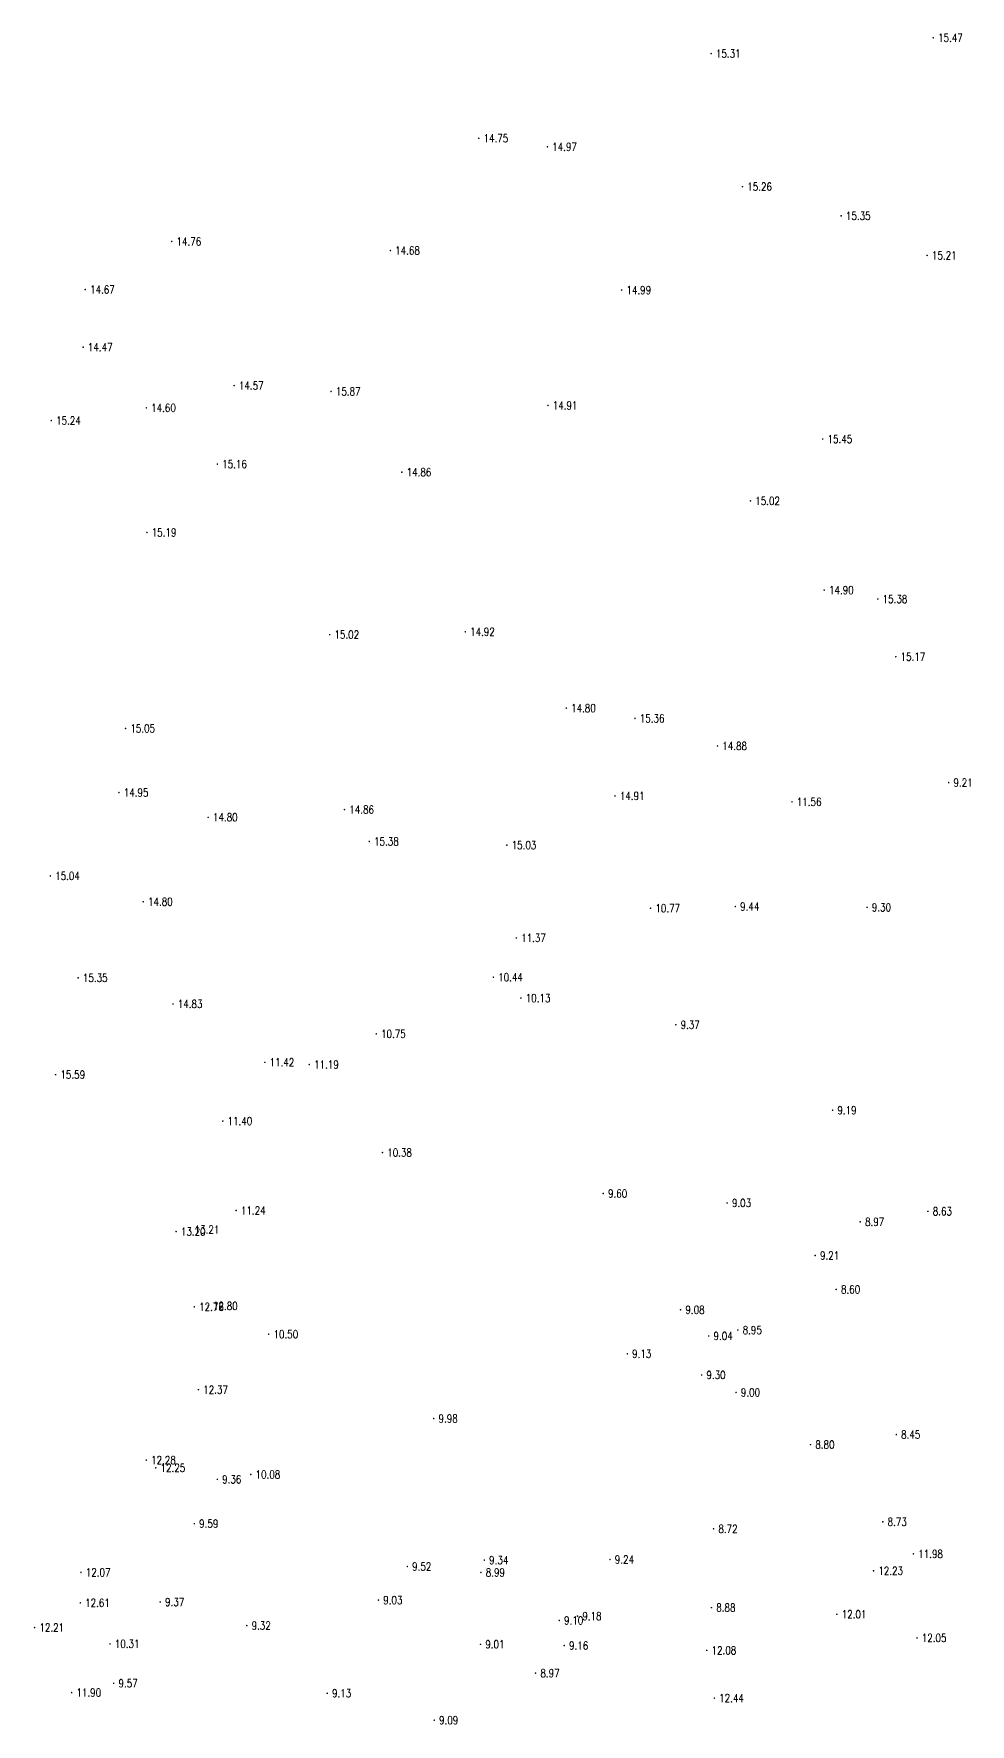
# Model space of a CAD drawing. Extents: x 476861 to 479475, y 2367369 to 2370541.
# Drawn here: x 477490.3 to 477607.2, y 2369603.1 to 2369814.3 of the extents above; entities that cross this region are included whole.
import ezdxf
from ezdxf.enums import TextEntityAlignment as Align

# ---------------------------------------------------------------- set-up
doc = ezdxf.new("R2010")
doc.units = 0
doc.header["$LTSCALE"] = 0.5
doc.layers.get('0').update_dxf_attribs({"linetype": 'CONTINUOUS'})
doc.layers.add('GCD', color=1, linetype='CONTINUOUS')
doc.styles.add('HZ', font='rs.shx', dxfattribs={"width": 0.8, "bigfont": 'hztxt.shx'})

# ---------------------------------------------------------------- blocks, each defined once
blk = doc.blocks.new('GC200')
at = {"linetype": 'Continuous', "const_width": 0.2, "flags": 128}
blk.add_lwpolyline([(-0.1, 0, 1), (0.1, 0, 1)], format="xyb", close=True, dxfattribs=at)

msp = doc.modelspace()

# ---------------------------------------------------------------- block references
at = {"layer": 'GCD', "linetype": 'Continuous'}
ref = msp.add_blockref('GC200', (477602.637, 2369813.837, 15.472), dxfattribs=dict(at, xscale=0.5, yscale=0.5, zscale=0.5))
ref.add_attrib('height', '15.47', dxfattribs={"linetype": 'Continuous', "height": 1, "style": 'HZ', "width": 0.8}).set_placement((477603.237, 2369813.837, 15.472), align=Align.MIDDLE_LEFT)
ref = msp.add_blockref('GC200', (477574.883, 2369811.864, 15.305), dxfattribs=dict(at, xscale=0.5, yscale=0.5, zscale=0.5))
ref.add_attrib('height', '15.31', dxfattribs={"linetype": 'Continuous', "height": 1, "style": 'HZ', "width": 0.8}).set_placement((477575.483, 2369811.864, 15.305), align=Align.MIDDLE_LEFT)
ref = msp.add_blockref('GC200', (477545.859, 2369801.287, 14.751), dxfattribs=dict(at, xscale=0.5, yscale=0.5, zscale=0.5))
ref.add_attrib('height', '14.75', dxfattribs={"linetype": 'Continuous', "height": 1, "style": 'HZ', "width": 0.8}).set_placement((477546.459, 2369801.287, 14.751), align=Align.MIDDLE_LEFT)
ref = msp.add_blockref('GC200', (477554.429, 2369800.217, 14.97), dxfattribs=dict(at, xscale=0.5, yscale=0.5, zscale=0.5))
ref.add_attrib('height', '14.97', dxfattribs={"linetype": 'Continuous', "height": 1, "style": 'HZ', "width": 0.8}).set_placement((477555.029, 2369800.217, 14.97), align=Align.MIDDLE_LEFT)
ref = msp.add_blockref('GC200', (477578.798, 2369795.241, 15.261), dxfattribs=dict(at, xscale=0.5, yscale=0.5, zscale=0.5))
ref.add_attrib('height', '15.26', dxfattribs={"linetype": 'Continuous', "height": 1, "style": 'HZ', "width": 0.8}).set_placement((477579.398, 2369795.241, 15.261), align=Align.MIDDLE_LEFT)
ref = msp.add_blockref('GC200', (477591.124, 2369791.597, 15.348), dxfattribs=dict(at, xscale=0.5, yscale=0.5, zscale=0.5))
ref.add_attrib('height', '15.35', dxfattribs={"linetype": 'Continuous', "height": 1, "style": 'HZ', "width": 0.8}).set_placement((477591.724, 2369791.597, 15.348), align=Align.MIDDLE_LEFT)
ref = msp.add_blockref('GC200', (477507.498, 2369788.391, 14.755), dxfattribs=dict(at, xscale=0.5, yscale=0.5, zscale=0.5))
ref.add_attrib('height', '14.76', dxfattribs={"linetype": 'Continuous', "height": 1, "style": 'HZ', "width": 0.8}).set_placement((477508.098, 2369788.391, 14.755), align=Align.MIDDLE_LEFT)
ref = msp.add_blockref('GC200', (477534.814, 2369787.262, 14.682), dxfattribs=dict(at, xscale=0.5, yscale=0.5, zscale=0.5))
ref.add_attrib('height', '14.68', dxfattribs={"linetype": 'Continuous', "height": 1, "style": 'HZ', "width": 0.8}).set_placement((477535.414, 2369787.262, 14.682), align=Align.MIDDLE_LEFT)
ref = msp.add_blockref('GC200', (477601.868, 2369786.652, 15.206), dxfattribs=dict(at, xscale=0.5, yscale=0.5, zscale=0.5))
ref.add_attrib('height', '15.21', dxfattribs={"linetype": 'Continuous', "height": 1, "style": 'HZ', "width": 0.8}).set_placement((477602.468, 2369786.652, 15.206), align=Align.MIDDLE_LEFT)
ref = msp.add_blockref('GC200', (477496.696, 2369782.381, 14.668), dxfattribs=dict(at, xscale=0.5, yscale=0.5, zscale=0.5))
ref.add_attrib('height', '14.67', dxfattribs={"linetype": 'Continuous', "height": 1, "style": 'HZ', "width": 0.8}).set_placement((477497.296, 2369782.381, 14.668), align=Align.MIDDLE_LEFT)
ref = msp.add_blockref('GC200', (477563.702, 2369782.321, 14.99), dxfattribs=dict(at, xscale=0.5, yscale=0.5, zscale=0.5))
ref.add_attrib('height', '14.99', dxfattribs={"linetype": 'Continuous', "height": 1, "style": 'HZ', "width": 0.8}).set_placement((477564.302, 2369782.321, 14.99), align=Align.MIDDLE_LEFT)
ref = msp.add_blockref('GC200', (477496.429, 2369775.189, 14.472), dxfattribs=dict(at, xscale=0.5, yscale=0.5, zscale=0.5))
ref.add_attrib('height', '14.47', dxfattribs={"linetype": 'Continuous', "height": 1, "style": 'HZ', "width": 0.8}).set_placement((477497.029, 2369775.189, 14.472), align=Align.MIDDLE_LEFT)
ref = msp.add_blockref('GC200', (477515.292, 2369770.381, 14.57), dxfattribs=dict(at, xscale=0.5, yscale=0.5, zscale=0.5))
ref.add_attrib('height', '14.57', dxfattribs={"linetype": 'Continuous', "height": 1, "style": 'HZ', "width": 0.8}).set_placement((477515.892, 2369770.381, 14.57), align=Align.MIDDLE_LEFT)
ref = msp.add_blockref('GC200', (477527.402, 2369769.652, 15.865), dxfattribs=dict(at, xscale=0.5, yscale=0.5, zscale=0.5))
ref.add_attrib('height', '15.87', dxfattribs={"linetype": 'Continuous', "height": 1, "style": 'HZ', "width": 0.8}).set_placement((477528.002, 2369769.652, 15.865), align=Align.MIDDLE_LEFT)
ref = msp.add_blockref('GC200', (477504.328, 2369767.605, 14.597), dxfattribs=dict(at, xscale=0.5, yscale=0.5, zscale=0.5))
ref.add_attrib('height', '14.60', dxfattribs={"linetype": 'Continuous', "height": 1, "style": 'HZ', "width": 0.8}).set_placement((477504.928, 2369767.605, 14.597), align=Align.MIDDLE_LEFT)
ref = msp.add_blockref('GC200', (477554.497, 2369767.902, 14.91), dxfattribs=dict(at, xscale=0.5, yscale=0.5, zscale=0.5))
ref.add_attrib('height', '14.91', dxfattribs={"linetype": 'Continuous', "height": 1, "style": 'HZ', "width": 0.8}).set_placement((477555.097, 2369767.902, 14.91), align=Align.MIDDLE_LEFT)
ref = msp.add_blockref('GC200', (477492.451, 2369766.014, 15.236), dxfattribs=dict(at, xscale=0.5, yscale=0.5, zscale=0.5))
ref.add_attrib('height', '15.24', dxfattribs={"linetype": 'Continuous', "height": 1, "style": 'HZ', "width": 0.8}).set_placement((477493.051, 2369766.014, 15.236), align=Align.MIDDLE_LEFT)
ref = msp.add_blockref('GC200', (477588.823, 2369763.709, 15.45), dxfattribs=dict(at, xscale=0.5, yscale=0.5, zscale=0.5))
ref.add_attrib('height', '15.45', dxfattribs={"linetype": 'Continuous', "height": 1, "style": 'HZ', "width": 0.8}).set_placement((477589.423, 2369763.709, 15.45), align=Align.MIDDLE_LEFT)
ref = msp.add_blockref('GC200', (477513.198, 2369760.573, 15.164), dxfattribs=dict(at, xscale=0.5, yscale=0.5, zscale=0.5))
ref.add_attrib('height', '15.16', dxfattribs={"linetype": 'Continuous', "height": 1, "style": 'HZ', "width": 0.8}).set_placement((477513.798, 2369760.573, 15.164), align=Align.MIDDLE_LEFT)
ref = msp.add_blockref('GC200', (477536.249, 2369759.571, 14.859), dxfattribs=dict(at, xscale=0.5, yscale=0.5, zscale=0.5))
ref.add_attrib('height', '14.86', dxfattribs={"linetype": 'Continuous', "height": 1, "style": 'HZ', "width": 0.8}).set_placement((477536.849, 2369759.571, 14.859), align=Align.MIDDLE_LEFT)
ref = msp.add_blockref('GC200', (477579.795, 2369755.979, 15.023), dxfattribs=dict(at, xscale=0.5, yscale=0.5, zscale=0.5))
ref.add_attrib('height', '15.02', dxfattribs={"linetype": 'Continuous', "height": 1, "style": 'HZ', "width": 0.8}).set_placement((477580.395, 2369755.979, 15.023), align=Align.MIDDLE_LEFT)
ref = msp.add_blockref('GC200', (477504.399, 2369752.037, 15.19), dxfattribs=dict(at, xscale=0.5, yscale=0.5, zscale=0.5))
ref.add_attrib('height', '15.19', dxfattribs={"linetype": 'Continuous', "height": 1, "style": 'HZ', "width": 0.8}).set_placement((477504.999, 2369752.037, 15.19), align=Align.MIDDLE_LEFT)
ref = msp.add_blockref('GC200', (477589.009, 2369744.838, 14.9), dxfattribs=dict(at, xscale=0.5, yscale=0.5, zscale=0.5))
ref.add_attrib('height', '14.90', dxfattribs={"linetype": 'Continuous', "height": 1, "style": 'HZ', "width": 0.8}).set_placement((477589.609, 2369744.838, 14.9), align=Align.MIDDLE_LEFT)
ref = msp.add_blockref('GC200', (477595.71, 2369743.718, 15.38), dxfattribs=dict(at, xscale=0.5, yscale=0.5, zscale=0.5))
ref.add_attrib('height', '15.38', dxfattribs={"linetype": 'Continuous', "height": 1, "style": 'HZ', "width": 0.8}).set_placement((477596.31, 2369743.718, 15.38), align=Align.MIDDLE_LEFT)
ref = msp.add_blockref('GC200', (477527.225, 2369739.267, 15.019), dxfattribs=dict(at, xscale=0.5, yscale=0.5, zscale=0.5))
ref.add_attrib('height', '15.02', dxfattribs={"linetype": 'Continuous', "height": 1, "style": 'HZ', "width": 0.8}).set_placement((477527.825, 2369739.267, 15.019), align=Align.MIDDLE_LEFT)
ref = msp.add_blockref('GC200', (477544.174, 2369739.627, 14.915), dxfattribs=dict(at, xscale=0.5, yscale=0.5, zscale=0.5))
ref.add_attrib('height', '14.92', dxfattribs={"linetype": 'Continuous', "height": 1, "style": 'HZ', "width": 0.8}).set_placement((477544.774, 2369739.627, 14.915), align=Align.MIDDLE_LEFT)
ref = msp.add_blockref('GC200', (477597.954, 2369736.513, 15.172), dxfattribs=dict(at, xscale=0.5, yscale=0.5, zscale=0.5))
ref.add_attrib('height', '15.17', dxfattribs={"linetype": 'Continuous', "height": 1, "style": 'HZ', "width": 0.8}).set_placement((477598.554, 2369736.513, 15.172), align=Align.MIDDLE_LEFT)
ref = msp.add_blockref('GC200', (477556.787, 2369730.091, 14.8), dxfattribs=dict(at, xscale=0.5, yscale=0.5, zscale=0.5))
ref.add_attrib('height', '14.80', dxfattribs={"linetype": 'Continuous', "height": 1, "style": 'HZ', "width": 0.8}).set_placement((477557.387, 2369730.091, 14.8), align=Align.MIDDLE_LEFT)
ref = msp.add_blockref('GC200', (477501.732, 2369727.552, 15.049), dxfattribs=dict(at, xscale=0.5, yscale=0.5, zscale=0.5))
ref.add_attrib('height', '15.05', dxfattribs={"linetype": 'Continuous', "height": 1, "style": 'HZ', "width": 0.8}).set_placement((477502.332, 2369727.552, 15.049), align=Align.MIDDLE_LEFT)
ref = msp.add_blockref('GC200', (477565.369, 2369728.803, 15.36), dxfattribs=dict(at, xscale=0.5, yscale=0.5, zscale=0.5))
ref.add_attrib('height', '15.36', dxfattribs={"linetype": 'Continuous', "height": 1, "style": 'HZ', "width": 0.8}).set_placement((477565.969, 2369728.803, 15.36), align=Align.MIDDLE_LEFT)
ref = msp.add_blockref('GC200', (477575.68, 2369725.362, 14.884), dxfattribs=dict(at, xscale=0.5, yscale=0.5, zscale=0.5))
ref.add_attrib('height', '14.88', dxfattribs={"linetype": 'Continuous', "height": 1, "style": 'HZ', "width": 0.8}).set_placement((477576.28, 2369725.362, 14.884), align=Align.MIDDLE_LEFT)
ref = msp.add_blockref('GC200', (477500.904, 2369719.536, 14.945), dxfattribs=dict(at, xscale=0.5, yscale=0.5, zscale=0.5))
ref.add_attrib('height', '14.95', dxfattribs={"linetype": 'Continuous', "height": 1, "style": 'HZ', "width": 0.8}).set_placement((477501.504, 2369719.536, 14.945), align=Align.MIDDLE_LEFT)
ref = msp.add_blockref('GC200', (477562.879, 2369719.121, 14.907), dxfattribs=dict(at, xscale=0.5, yscale=0.5, zscale=0.5))
ref.add_attrib('height', '14.91', dxfattribs={"linetype": 'Continuous', "height": 1, "style": 'HZ', "width": 0.8}).set_placement((477563.479, 2369719.121, 14.907), align=Align.MIDDLE_LEFT)
ref = msp.add_blockref('GC200', (477604.556, 2369720.783, 9.214), dxfattribs=dict(at, xscale=0.5, yscale=0.5, zscale=0.5))
ref.add_attrib('height', '9.21', dxfattribs={"linetype": 'Continuous', "height": 1, "style": 'HZ', "width": 0.8}).set_placement((477605.156, 2369720.783, 9.214), align=Align.MIDDLE_LEFT)
ref = msp.add_blockref('GC200', (477529.081, 2369717.411, 14.86), dxfattribs=dict(at, xscale=0.5, yscale=0.5, zscale=0.5))
ref.add_attrib('height', '14.86', dxfattribs={"linetype": 'Continuous', "height": 1, "style": 'HZ', "width": 0.8}).set_placement((477529.681, 2369717.411, 14.86), align=Align.MIDDLE_LEFT)
ref = msp.add_blockref('GC200', (477584.987, 2369718.377, 11.56), dxfattribs=dict(at, xscale=0.5, yscale=0.5, zscale=0.5))
ref.add_attrib('height', '11.56', dxfattribs={"linetype": 'Continuous', "height": 1, "style": 'HZ', "width": 0.8}).set_placement((477585.587, 2369718.377, 11.56), align=Align.MIDDLE_LEFT)
ref = msp.add_blockref('GC200', (477512.049, 2369716.445, 14.796), dxfattribs=dict(at, xscale=0.5, yscale=0.5, zscale=0.5))
ref.add_attrib('height', '14.80', dxfattribs={"linetype": 'Continuous', "height": 1, "style": 'HZ', "width": 0.8}).set_placement((477512.649, 2369716.445, 14.796), align=Align.MIDDLE_LEFT)
ref = msp.add_blockref('GC200', (477532.176, 2369713.428, 15.38), dxfattribs=dict(at, xscale=0.5, yscale=0.5, zscale=0.5))
ref.add_attrib('height', '15.38', dxfattribs={"linetype": 'Continuous', "height": 1, "style": 'HZ', "width": 0.8}).set_placement((477532.776, 2369713.428, 15.38), align=Align.MIDDLE_LEFT)
ref = msp.add_blockref('GC200', (477549.366, 2369712.973, 15.033), dxfattribs=dict(at, xscale=0.5, yscale=0.5, zscale=0.5))
ref.add_attrib('height', '15.03', dxfattribs={"linetype": 'Continuous', "height": 1, "style": 'HZ', "width": 0.8}).set_placement((477549.966, 2369712.973, 15.033), align=Align.MIDDLE_LEFT)
ref = msp.add_blockref('GC200', (477492.336, 2369709.124, 15.042), dxfattribs=dict(at, xscale=0.5, yscale=0.5, zscale=0.5))
ref.add_attrib('height', '15.04', dxfattribs={"linetype": 'Continuous', "height": 1, "style": 'HZ', "width": 0.8}).set_placement((477492.936, 2369709.124, 15.042), align=Align.MIDDLE_LEFT)
ref = msp.add_blockref('GC200', (477503.936, 2369705.903, 14.8), dxfattribs=dict(at, xscale=0.5, yscale=0.5, zscale=0.5))
ref.add_attrib('height', '14.80', dxfattribs={"linetype": 'Continuous', "height": 1, "style": 'HZ', "width": 0.8}).set_placement((477504.536, 2369705.903, 14.8), align=Align.MIDDLE_LEFT)
ref = msp.add_blockref('GC200', (477567.319, 2369705.085, 10.77), dxfattribs=dict(at, xscale=0.5, yscale=0.5, zscale=0.5))
ref.add_attrib('height', '10.77', dxfattribs={"linetype": 'Continuous', "height": 1, "style": 'HZ', "width": 0.8}).set_placement((477567.919, 2369705.085, 10.77), align=Align.MIDDLE_LEFT)
ref = msp.add_blockref('GC200', (477577.907, 2369705.299, 9.443), dxfattribs=dict(at, xscale=0.5, yscale=0.5, zscale=0.5))
ref.add_attrib('height', '9.44', dxfattribs={"linetype": 'Continuous', "height": 1, "style": 'HZ', "width": 0.8}).set_placement((477578.507, 2369705.299, 9.443), align=Align.MIDDLE_LEFT)
ref = msp.add_blockref('GC200', (477594.364, 2369705.197, 9.296), dxfattribs=dict(at, xscale=0.5, yscale=0.5, zscale=0.5))
ref.add_attrib('height', '9.30', dxfattribs={"linetype": 'Continuous', "height": 1, "style": 'HZ', "width": 0.8}).set_placement((477594.964, 2369705.197, 9.296), align=Align.MIDDLE_LEFT)
ref = msp.add_blockref('GC200', (477550.556, 2369701.373, 11.37), dxfattribs=dict(at, xscale=0.5, yscale=0.5, zscale=0.5))
ref.add_attrib('height', '11.37', dxfattribs={"linetype": 'Continuous', "height": 1, "style": 'HZ', "width": 0.8}).set_placement((477551.156, 2369701.373, 11.37), align=Align.MIDDLE_LEFT)
ref = msp.add_blockref('GC200', (477495.805, 2369696.392, 15.353), dxfattribs=dict(at, xscale=0.5, yscale=0.5, zscale=0.5))
ref.add_attrib('height', '15.35', dxfattribs={"linetype": 'Continuous', "height": 1, "style": 'HZ', "width": 0.8}).set_placement((477496.405, 2369696.392, 15.353), align=Align.MIDDLE_LEFT)
ref = msp.add_blockref('GC200', (477547.679, 2369696.471, 10.44), dxfattribs=dict(at, xscale=0.5, yscale=0.5, zscale=0.5))
ref.add_attrib('height', '10.44', dxfattribs={"linetype": 'Continuous', "height": 1, "style": 'HZ', "width": 0.8}).set_placement((477548.279, 2369696.471, 10.44), align=Align.MIDDLE_LEFT)
ref = msp.add_blockref('GC200', (477551.124, 2369693.866, 10.134), dxfattribs=dict(at, xscale=0.5, yscale=0.5, zscale=0.5))
ref.add_attrib('height', '10.13', dxfattribs={"linetype": 'Continuous', "height": 1, "style": 'HZ', "width": 0.8}).set_placement((477551.724, 2369693.866, 10.134), align=Align.MIDDLE_LEFT)
ref = msp.add_blockref('GC200', (477507.653, 2369693.128, 14.826), dxfattribs=dict(at, xscale=0.5, yscale=0.5, zscale=0.5))
ref.add_attrib('height', '14.83', dxfattribs={"linetype": 'Continuous', "height": 1, "style": 'HZ', "width": 0.8}).set_placement((477508.253, 2369693.128, 14.826), align=Align.MIDDLE_LEFT)
ref = msp.add_blockref('GC200', (477533.05, 2369689.385, 10.748), dxfattribs=dict(at, xscale=0.5, yscale=0.5, zscale=0.5))
ref.add_attrib('height', '10.75', dxfattribs={"linetype": 'Continuous', "height": 1, "style": 'HZ', "width": 0.8}).set_placement((477533.65, 2369689.385, 10.748), align=Align.MIDDLE_LEFT)
ref = msp.add_blockref('GC200', (477570.471, 2369690.53, 9.365), dxfattribs=dict(at, xscale=0.5, yscale=0.5, zscale=0.5))
ref.add_attrib('height', '9.37', dxfattribs={"linetype": 'Continuous', "height": 1, "style": 'HZ', "width": 0.8}).set_placement((477571.071, 2369690.53, 9.365), align=Align.MIDDLE_LEFT)
ref = msp.add_blockref('GC200', (477519.126, 2369685.835, 11.42), dxfattribs=dict(at, xscale=0.5, yscale=0.5, zscale=0.5))
ref.add_attrib('height', '11.42', dxfattribs={"linetype": 'Continuous', "height": 1, "style": 'HZ', "width": 0.8}).set_placement((477519.726, 2369685.835, 11.42), align=Align.MIDDLE_LEFT)
ref = msp.add_blockref('GC200', (477524.682, 2369685.554, 11.187), dxfattribs=dict(at, xscale=0.5, yscale=0.5, zscale=0.5))
ref.add_attrib('height', '11.19', dxfattribs={"linetype": 'Continuous', "height": 1, "style": 'HZ', "width": 0.8}).set_placement((477525.282, 2369685.554, 11.187), align=Align.MIDDLE_LEFT)
ref = msp.add_blockref('GC200', (477492.991, 2369684.298, 15.585), dxfattribs=dict(at, xscale=0.5, yscale=0.5, zscale=0.5))
ref.add_attrib('height', '15.59', dxfattribs={"linetype": 'Continuous', "height": 1, "style": 'HZ', "width": 0.8}).set_placement((477493.591, 2369684.298, 15.585), align=Align.MIDDLE_LEFT)
ref = msp.add_blockref('GC200', (477590.058, 2369679.851, 9.187), dxfattribs=dict(at, xscale=0.5, yscale=0.5, zscale=0.5))
ref.add_attrib('height', '9.19', dxfattribs={"linetype": 'Continuous', "height": 1, "style": 'HZ', "width": 0.8}).set_placement((477590.658, 2369679.851, 9.187), align=Align.MIDDLE_LEFT)
ref = msp.add_blockref('GC200', (477513.872, 2369678.494, 11.398), dxfattribs=dict(at, xscale=0.5, yscale=0.5, zscale=0.5))
ref.add_attrib('height', '11.40', dxfattribs={"linetype": 'Continuous', "height": 1, "style": 'HZ', "width": 0.8}).set_placement((477514.472, 2369678.494, 11.398), align=Align.MIDDLE_LEFT)
ref = msp.add_blockref('GC200', (477533.819, 2369674.558, 10.38), dxfattribs=dict(at, xscale=0.5, yscale=0.5, zscale=0.5))
ref.add_attrib('height', '10.38', dxfattribs={"linetype": 'Continuous', "height": 1, "style": 'HZ', "width": 0.8}).set_placement((477534.419, 2369674.558, 10.38), align=Align.MIDDLE_LEFT)
ref = msp.add_blockref('GC200', (477561.404, 2369669.444, 9.597), dxfattribs=dict(at, xscale=0.5, yscale=0.5, zscale=0.5))
ref.add_attrib('height', '9.60', dxfattribs={"linetype": 'Continuous', "height": 1, "style": 'HZ', "width": 0.8}).set_placement((477562.004, 2369669.444, 9.597), align=Align.MIDDLE_LEFT)
ref = msp.add_blockref('GC200', (477576.88, 2369668.264, 9.033), dxfattribs=dict(at, xscale=0.5, yscale=0.5, zscale=0.5))
ref.add_attrib('height', '9.03', dxfattribs={"linetype": 'Continuous', "height": 1, "style": 'HZ', "width": 0.8}).set_placement((477577.48, 2369668.264, 9.033), align=Align.MIDDLE_LEFT)
ref = msp.add_blockref('GC200', (477515.542, 2369667.319, 11.24), dxfattribs=dict(at, xscale=0.5, yscale=0.5, zscale=0.5))
ref.add_attrib('height', '11.24', dxfattribs={"linetype": 'Continuous', "height": 1, "style": 'HZ', "width": 0.8}).set_placement((477516.142, 2369667.319, 11.24), align=Align.MIDDLE_LEFT)
ref = msp.add_blockref('GC200', (477593.509, 2369665.904, 8.973), dxfattribs=dict(at, xscale=0.5, yscale=0.5, zscale=0.5))
ref.add_attrib('height', '8.97', dxfattribs={"linetype": 'Continuous', "height": 1, "style": 'HZ', "width": 0.8}).set_placement((477594.109, 2369665.904, 8.973), align=Align.MIDDLE_LEFT)
ref = msp.add_blockref('GC200', (477601.969, 2369667.219, 8.63), dxfattribs=dict(at, xscale=0.5, yscale=0.5, zscale=0.5))
ref.add_attrib('height', '8.63', dxfattribs={"linetype": 'Continuous', "height": 1, "style": 'HZ', "width": 0.8}).set_placement((477602.569, 2369667.219, 8.63), align=Align.MIDDLE_LEFT)
ref = msp.add_blockref('GC200', (477508.044, 2369664.69, 13.196), dxfattribs=dict(at, xscale=0.5, yscale=0.5, zscale=0.5))
ref.add_attrib('height', '13.20', dxfattribs={"linetype": 'Continuous', "height": 1, "style": 'HZ', "width": 0.8}).set_placement((477508.644, 2369664.69, 13.196), align=Align.MIDDLE_LEFT)
ref = msp.add_blockref('GC200', (477509.758, 2369664.935, 13.205), dxfattribs=dict(at, xscale=0.5, yscale=0.5, zscale=0.5))
ref.add_attrib('height', '13.21', dxfattribs={"linetype": 'Continuous', "height": 1, "style": 'HZ', "width": 0.8}).set_placement((477510.358, 2369664.935, 13.205), align=Align.MIDDLE_LEFT)
ref = msp.add_blockref('GC200', (477587.88, 2369661.695, 9.206), dxfattribs=dict(at, xscale=0.5, yscale=0.5, zscale=0.5))
ref.add_attrib('height', '9.21', dxfattribs={"linetype": 'Continuous', "height": 1, "style": 'HZ', "width": 0.8}).set_placement((477588.48, 2369661.695, 9.206), align=Align.MIDDLE_LEFT)
ref = msp.add_blockref('GC200', (477590.503, 2369657.462, 8.597), dxfattribs=dict(at, xscale=0.5, yscale=0.5, zscale=0.5))
ref.add_attrib('height', '8.60', dxfattribs={"linetype": 'Continuous', "height": 1, "style": 'HZ', "width": 0.8}).set_placement((477591.103, 2369657.462, 8.597), align=Align.MIDDLE_LEFT)
ref = msp.add_blockref('GC200', (477512.054, 2369655.392, 12.802), dxfattribs=dict(at, xscale=0.5, yscale=0.5, zscale=0.5))
ref.add_attrib('height', '12.80', dxfattribs={"linetype": 'Continuous', "height": 1, "style": 'HZ', "width": 0.8}).set_placement((477512.654, 2369655.392, 12.802), align=Align.MIDDLE_LEFT)
ref = msp.add_blockref('GC200', (477510.316, 2369655.278, 12.758), dxfattribs=dict(at, xscale=0.5, yscale=0.5, zscale=0.5))
ref.add_attrib('height', '12.76', dxfattribs={"linetype": 'Continuous', "height": 1, "style": 'HZ', "width": 0.8}).set_placement((477510.916, 2369655.278, 12.758), align=Align.MIDDLE_LEFT)
ref = msp.add_blockref('GC200', (477571.068, 2369654.92, 9.084), dxfattribs=dict(at, xscale=0.5, yscale=0.5, zscale=0.5))
ref.add_attrib('height', '9.08', dxfattribs={"linetype": 'Continuous', "height": 1, "style": 'HZ', "width": 0.8}).set_placement((477571.668, 2369654.92, 9.084), align=Align.MIDDLE_LEFT)
ref = msp.add_blockref('GC200', (477519.612, 2369651.867, 10.495), dxfattribs=dict(at, xscale=0.5, yscale=0.5, zscale=0.5))
ref.add_attrib('height', '10.50', dxfattribs={"linetype": 'Continuous', "height": 1, "style": 'HZ', "width": 0.8}).set_placement((477520.212, 2369651.867, 10.495), align=Align.MIDDLE_LEFT)
ref = msp.add_blockref('GC200', (477574.582, 2369651.647, 9.036), dxfattribs=dict(at, xscale=0.5, yscale=0.5, zscale=0.5))
ref.add_attrib('height', '9.04', dxfattribs={"linetype": 'Continuous', "height": 1, "style": 'HZ', "width": 0.8}).set_placement((477575.182, 2369651.647, 9.036), align=Align.MIDDLE_LEFT)
ref = msp.add_blockref('GC200', (477578.221, 2369652.387, 8.952), dxfattribs=dict(at, xscale=0.5, yscale=0.5, zscale=0.5))
ref.add_attrib('height', '8.95', dxfattribs={"linetype": 'Continuous', "height": 1, "style": 'HZ', "width": 0.8}).set_placement((477578.821, 2369652.387, 8.952), align=Align.MIDDLE_LEFT)
ref = msp.add_blockref('GC200', (477564.42, 2369649.421, 9.133), dxfattribs=dict(at, xscale=0.5, yscale=0.5, zscale=0.5))
ref.add_attrib('height', '9.13', dxfattribs={"linetype": 'Continuous', "height": 1, "style": 'HZ', "width": 0.8}).set_placement((477565.02, 2369649.421, 9.133), align=Align.MIDDLE_LEFT)
ref = msp.add_blockref('GC200', (477510.834, 2369644.934, 12.374), dxfattribs=dict(at, xscale=0.5, yscale=0.5, zscale=0.5))
ref.add_attrib('height', '12.37', dxfattribs={"linetype": 'Continuous', "height": 1, "style": 'HZ', "width": 0.8}).set_placement((477511.434, 2369644.934, 12.374), align=Align.MIDDLE_LEFT)
ref = msp.add_blockref('GC200', (477573.696, 2369646.772, 9.298), dxfattribs=dict(at, xscale=0.5, yscale=0.5, zscale=0.5))
ref.add_attrib('height', '9.30', dxfattribs={"linetype": 'Continuous', "height": 1, "style": 'HZ', "width": 0.8}).set_placement((477574.296, 2369646.772, 9.298), align=Align.MIDDLE_LEFT)
ref = msp.add_blockref('GC200', (477578.001, 2369644.592, 9.002), dxfattribs=dict(at, xscale=0.5, yscale=0.5, zscale=0.5))
ref.add_attrib('height', '9.00', dxfattribs={"linetype": 'Continuous', "height": 1, "style": 'HZ', "width": 0.8}).set_placement((477578.601, 2369644.592, 9.002), align=Align.MIDDLE_LEFT)
ref = msp.add_blockref('GC200', (477540.23, 2369641.328, 9.98), dxfattribs=dict(at, xscale=0.5, yscale=0.5, zscale=0.5))
ref.add_attrib('height', '9.98', dxfattribs={"linetype": 'Continuous', "height": 1, "style": 'HZ', "width": 0.8}).set_placement((477540.83, 2369641.328, 9.98), align=Align.MIDDLE_LEFT)
ref = msp.add_blockref('GC200', (477598.022, 2369639.328, 8.45), dxfattribs=dict(at, xscale=0.5, yscale=0.5, zscale=0.5))
ref.add_attrib('height', '8.45', dxfattribs={"linetype": 'Continuous', "height": 1, "style": 'HZ', "width": 0.8}).set_placement((477598.622, 2369639.328, 8.45), align=Align.MIDDLE_LEFT)
ref = msp.add_blockref('GC200', (477587.3, 2369638.069, 8.802), dxfattribs=dict(at, xscale=0.5, yscale=0.5, zscale=0.5))
ref.add_attrib('height', '8.80', dxfattribs={"linetype": 'Continuous', "height": 1, "style": 'HZ', "width": 0.8}).set_placement((477587.9, 2369638.069, 8.802), align=Align.MIDDLE_LEFT)
ref = msp.add_blockref('GC200', (477504.321, 2369636.133, 12.282), dxfattribs=dict(at, xscale=0.5, yscale=0.5, zscale=0.5))
ref.add_attrib('height', '12.28', dxfattribs={"linetype": 'Continuous', "height": 1, "style": 'HZ', "width": 0.8}).set_placement((477504.921, 2369636.133, 12.282), align=Align.MIDDLE_LEFT)
ref = msp.add_blockref('GC200', (477505.503, 2369635.174, 12.247), dxfattribs=dict(at, xscale=0.5, yscale=0.5, zscale=0.5))
ref.add_attrib('height', '12.25', dxfattribs={"linetype": 'Continuous', "height": 1, "style": 'HZ', "width": 0.8}).set_placement((477506.103, 2369635.174, 12.247), align=Align.MIDDLE_LEFT)
ref = msp.add_blockref('GC200', (477517.373, 2369634.34, 10.081), dxfattribs=dict(at, xscale=0.5, yscale=0.5, zscale=0.5))
ref.add_attrib('height', '10.08', dxfattribs={"linetype": 'Continuous', "height": 1, "style": 'HZ', "width": 0.8}).set_placement((477517.973, 2369634.34, 10.081), align=Align.MIDDLE_LEFT)
ref = msp.add_blockref('GC200', (477513.201, 2369633.731, 9.363), dxfattribs=dict(at, xscale=0.5, yscale=0.5, zscale=0.5))
ref.add_attrib('height', '9.36', dxfattribs={"linetype": 'Continuous', "height": 1, "style": 'HZ', "width": 0.8}).set_placement((477513.801, 2369633.731, 9.363), align=Align.MIDDLE_LEFT)
ref = msp.add_blockref('GC200', (477510.326, 2369628.201, 9.592), dxfattribs=dict(at, xscale=0.5, yscale=0.5, zscale=0.5))
ref.add_attrib('height', '9.59', dxfattribs={"linetype": 'Continuous', "height": 1, "style": 'HZ', "width": 0.8}).set_placement((477510.926, 2369628.201, 9.592), align=Align.MIDDLE_LEFT)
ref = msp.add_blockref('GC200', (477596.329, 2369628.421, 8.73), dxfattribs=dict(at, xscale=0.5, yscale=0.5, zscale=0.5))
ref.add_attrib('height', '8.73', dxfattribs={"linetype": 'Continuous', "height": 1, "style": 'HZ', "width": 0.8}).set_placement((477596.929, 2369628.421, 8.73), align=Align.MIDDLE_LEFT)
ref = msp.add_blockref('GC200', (477575.196, 2369627.556, 8.718), dxfattribs=dict(at, xscale=0.5, yscale=0.5, zscale=0.5))
ref.add_attrib('height', '8.72', dxfattribs={"linetype": 'Continuous', "height": 1, "style": 'HZ', "width": 0.8}).set_placement((477575.796, 2369627.556, 8.718), align=Align.MIDDLE_LEFT)
ref = msp.add_blockref('GC200', (477546.55, 2369623.641, 9.341), dxfattribs=dict(at, xscale=0.5, yscale=0.5, zscale=0.5))
ref.add_attrib('height', '9.34', dxfattribs={"linetype": 'Continuous', "height": 1, "style": 'HZ', "width": 0.8}).set_placement((477547.15, 2369623.641, 9.341), align=Align.MIDDLE_LEFT)
ref = msp.add_blockref('GC200', (477562.251, 2369623.722, 9.239), dxfattribs=dict(at, xscale=0.5, yscale=0.5, zscale=0.5))
ref.add_attrib('height', '9.24', dxfattribs={"linetype": 'Continuous', "height": 1, "style": 'HZ', "width": 0.8}).set_placement((477562.851, 2369623.722, 9.239), align=Align.MIDDLE_LEFT)
ref = msp.add_blockref('GC200', (477600.152, 2369624.423, 11.98), dxfattribs=dict(at, xscale=0.5, yscale=0.5, zscale=0.5))
ref.add_attrib('height', '11.98', dxfattribs={"linetype": 'Continuous', "height": 1, "style": 'HZ', "width": 0.8}).set_placement((477600.752, 2369624.423, 11.98), align=Align.MIDDLE_LEFT)
ref = msp.add_blockref('GC200', (477496.163, 2369622.104, 12.07), dxfattribs=dict(at, xscale=0.5, yscale=0.5, zscale=0.5))
ref.add_attrib('height', '12.07', dxfattribs={"linetype": 'Continuous', "height": 1, "style": 'HZ', "width": 0.8}).set_placement((477496.763, 2369622.104, 12.07), align=Align.MIDDLE_LEFT)
ref = msp.add_blockref('GC200', (477536.933, 2369622.844, 9.518), dxfattribs=dict(at, xscale=0.5, yscale=0.5, zscale=0.5))
ref.add_attrib('height', '9.52', dxfattribs={"linetype": 'Continuous', "height": 1, "style": 'HZ', "width": 0.8}).set_placement((477537.533, 2369622.844, 9.518), align=Align.MIDDLE_LEFT)
ref = msp.add_blockref('GC200', (477546.128, 2369622.104, 8.994), dxfattribs=dict(at, xscale=0.5, yscale=0.5, zscale=0.5))
ref.add_attrib('height', '8.99', dxfattribs={"linetype": 'Continuous', "height": 1, "style": 'HZ', "width": 0.8}).set_placement((477546.728, 2369622.104, 8.994), align=Align.MIDDLE_LEFT)
ref = msp.add_blockref('GC200', (477595.176, 2369622.307, 12.228), dxfattribs=dict(at, xscale=0.5, yscale=0.5, zscale=0.5))
ref.add_attrib('height', '12.23', dxfattribs={"linetype": 'Continuous', "height": 1, "style": 'HZ', "width": 0.8}).set_placement((477595.776, 2369622.307, 12.228), align=Align.MIDDLE_LEFT)
ref = msp.add_blockref('GC200', (477496.077, 2369618.301, 12.608), dxfattribs=dict(at, xscale=0.5, yscale=0.5, zscale=0.5))
ref.add_attrib('height', '12.61', dxfattribs={"linetype": 'Continuous', "height": 1, "style": 'HZ', "width": 0.8}).set_placement((477496.677, 2369618.301, 12.608), align=Align.MIDDLE_LEFT)
ref = msp.add_blockref('GC200', (477506.068, 2369618.407, 9.371), dxfattribs=dict(at, xscale=0.5, yscale=0.5, zscale=0.5))
ref.add_attrib('height', '9.37', dxfattribs={"linetype": 'Continuous', "height": 1, "style": 'HZ', "width": 0.8}).set_placement((477506.668, 2369618.407, 9.371), align=Align.MIDDLE_LEFT)
ref = msp.add_blockref('GC200', (477533.32, 2369618.646, 9.026), dxfattribs=dict(at, xscale=0.5, yscale=0.5, zscale=0.5))
ref.add_attrib('height', '9.03', dxfattribs={"linetype": 'Continuous', "height": 1, "style": 'HZ', "width": 0.8}).set_placement((477533.92, 2369618.646, 9.026), align=Align.MIDDLE_LEFT)
ref = msp.add_blockref('GC200', (477574.925, 2369617.703, 8.88), dxfattribs=dict(at, xscale=0.5, yscale=0.5, zscale=0.5))
ref.add_attrib('height', '8.88', dxfattribs={"linetype": 'Continuous', "height": 1, "style": 'HZ', "width": 0.8}).set_placement((477575.525, 2369617.703, 8.88), align=Align.MIDDLE_LEFT)
ref = msp.add_blockref('GC200', (477490.369, 2369615.223, 12.205), dxfattribs=dict(at, xscale=0.5, yscale=0.5, zscale=0.5))
ref.add_attrib('height', '12.21', dxfattribs={"linetype": 'Continuous', "height": 1, "style": 'HZ', "width": 0.8}).set_placement((477490.969, 2369615.223, 12.205), align=Align.MIDDLE_LEFT)
ref = msp.add_blockref('GC200', (477516.874, 2369615.461, 9.318), dxfattribs=dict(at, xscale=0.5, yscale=0.5, zscale=0.5))
ref.add_attrib('height', '9.32', dxfattribs={"linetype": 'Continuous', "height": 1, "style": 'HZ', "width": 0.8}).set_placement((477517.474, 2369615.461, 9.318), align=Align.MIDDLE_LEFT)
ref = msp.add_blockref('GC200', (477555.916, 2369616.102, 9.102), dxfattribs=dict(at, xscale=0.5, yscale=0.5, zscale=0.5))
ref.add_attrib('height', '9.10', dxfattribs={"linetype": 'Continuous', "height": 1, "style": 'HZ', "width": 0.8}).set_placement((477556.516, 2369616.102, 9.102), align=Align.MIDDLE_LEFT)
ref = msp.add_blockref('GC200', (477558.187, 2369616.648, 9.18), dxfattribs=dict(at, xscale=0.5, yscale=0.5, zscale=0.5))
ref.add_attrib('height', '9.18', dxfattribs={"linetype": 'Continuous', "height": 1, "style": 'HZ', "width": 0.8}).set_placement((477558.787, 2369616.648, 9.18), align=Align.MIDDLE_LEFT)
ref = msp.add_blockref('GC200', (477590.597, 2369616.874, 12.012), dxfattribs=dict(at, xscale=0.5, yscale=0.5, zscale=0.5))
ref.add_attrib('height', '12.01', dxfattribs={"linetype": 'Continuous', "height": 1, "style": 'HZ', "width": 0.8}).set_placement((477591.197, 2369616.874, 12.012), align=Align.MIDDLE_LEFT)
ref = msp.add_blockref('GC200', (477499.789, 2369613.182, 10.309), dxfattribs=dict(at, xscale=0.5, yscale=0.5, zscale=0.5))
ref.add_attrib('height', '10.31', dxfattribs={"linetype": 'Continuous', "height": 1, "style": 'HZ', "width": 0.8}).set_placement((477500.389, 2369613.182, 10.309), align=Align.MIDDLE_LEFT)
ref = msp.add_blockref('GC200', (477546.071, 2369613.121, 9.01), dxfattribs=dict(at, xscale=0.5, yscale=0.5, zscale=0.5))
ref.add_attrib('height', '9.01', dxfattribs={"linetype": 'Continuous', "height": 1, "style": 'HZ', "width": 0.8}).set_placement((477546.671, 2369613.121, 9.01), align=Align.MIDDLE_LEFT)
ref = msp.add_blockref('GC200', (477600.599, 2369613.921, 12.049), dxfattribs=dict(at, xscale=0.5, yscale=0.5, zscale=0.5))
ref.add_attrib('height', '12.05', dxfattribs={"linetype": 'Continuous', "height": 1, "style": 'HZ', "width": 0.8}).set_placement((477601.199, 2369613.921, 12.049), align=Align.MIDDLE_LEFT)
ref = msp.add_blockref('GC200', (477556.532, 2369612.965, 9.157), dxfattribs=dict(at, xscale=0.5, yscale=0.5, zscale=0.5))
ref.add_attrib('height', '9.16', dxfattribs={"linetype": 'Continuous', "height": 1, "style": 'HZ', "width": 0.8}).set_placement((477557.132, 2369612.965, 9.157), align=Align.MIDDLE_LEFT)
ref = msp.add_blockref('GC200', (477574.338, 2369612.37, 12.078), dxfattribs=dict(at, xscale=0.5, yscale=0.5, zscale=0.5))
ref.add_attrib('height', '12.08', dxfattribs={"linetype": 'Continuous', "height": 1, "style": 'HZ', "width": 0.8}).set_placement((477574.938, 2369612.37, 12.078), align=Align.MIDDLE_LEFT)
ref = msp.add_blockref('GC200', (477552.951, 2369609.526, 8.97), dxfattribs=dict(at, xscale=0.5, yscale=0.5, zscale=0.5))
ref.add_attrib('height', '8.97', dxfattribs={"linetype": 'Continuous', "height": 1, "style": 'HZ', "width": 0.8}).set_placement((477553.551, 2369609.526, 8.97), align=Align.MIDDLE_LEFT)
ref = msp.add_blockref('GC200', (477494.995, 2369607.09, 11.901), dxfattribs=dict(at, xscale=0.5, yscale=0.5, zscale=0.5))
ref.add_attrib('height', '11.90', dxfattribs={"linetype": 'Continuous', "height": 1, "style": 'HZ', "width": 0.8}).set_placement((477495.595, 2369607.09, 11.901), align=Align.MIDDLE_LEFT)
ref = msp.add_blockref('GC200', (477500.251, 2369608.25, 9.569), dxfattribs=dict(at, xscale=0.5, yscale=0.5, zscale=0.5))
ref.add_attrib('height', '9.57', dxfattribs={"linetype": 'Continuous', "height": 1, "style": 'HZ', "width": 0.8}).set_placement((477500.851, 2369608.25, 9.569), align=Align.MIDDLE_LEFT)
ref = msp.add_blockref('GC200', (477526.929, 2369607.005, 9.129), dxfattribs=dict(at, xscale=0.5, yscale=0.5, zscale=0.5))
ref.add_attrib('height', '9.13', dxfattribs={"linetype": 'Continuous', "height": 1, "style": 'HZ', "width": 0.8}).set_placement((477527.529, 2369607.005, 9.129), align=Align.MIDDLE_LEFT)
ref = msp.add_blockref('GC200', (477575.284, 2369606.395, 12.437), dxfattribs=dict(at, xscale=0.5, yscale=0.5, zscale=0.5))
ref.add_attrib('height', '12.44', dxfattribs={"linetype": 'Continuous', "height": 1, "style": 'HZ', "width": 0.8}).set_placement((477575.884, 2369606.395, 12.437), align=Align.MIDDLE_LEFT)
ref = msp.add_blockref('GC200', (477540.295, 2369603.643, 9.091), dxfattribs=dict(at, xscale=0.5, yscale=0.5, zscale=0.5))
ref.add_attrib('height', '9.09', dxfattribs={"linetype": 'Continuous', "height": 1, "style": 'HZ', "width": 0.8}).set_placement((477540.895, 2369603.643, 9.091), align=Align.MIDDLE_LEFT)

doc.saveas('drawing.dxf')
